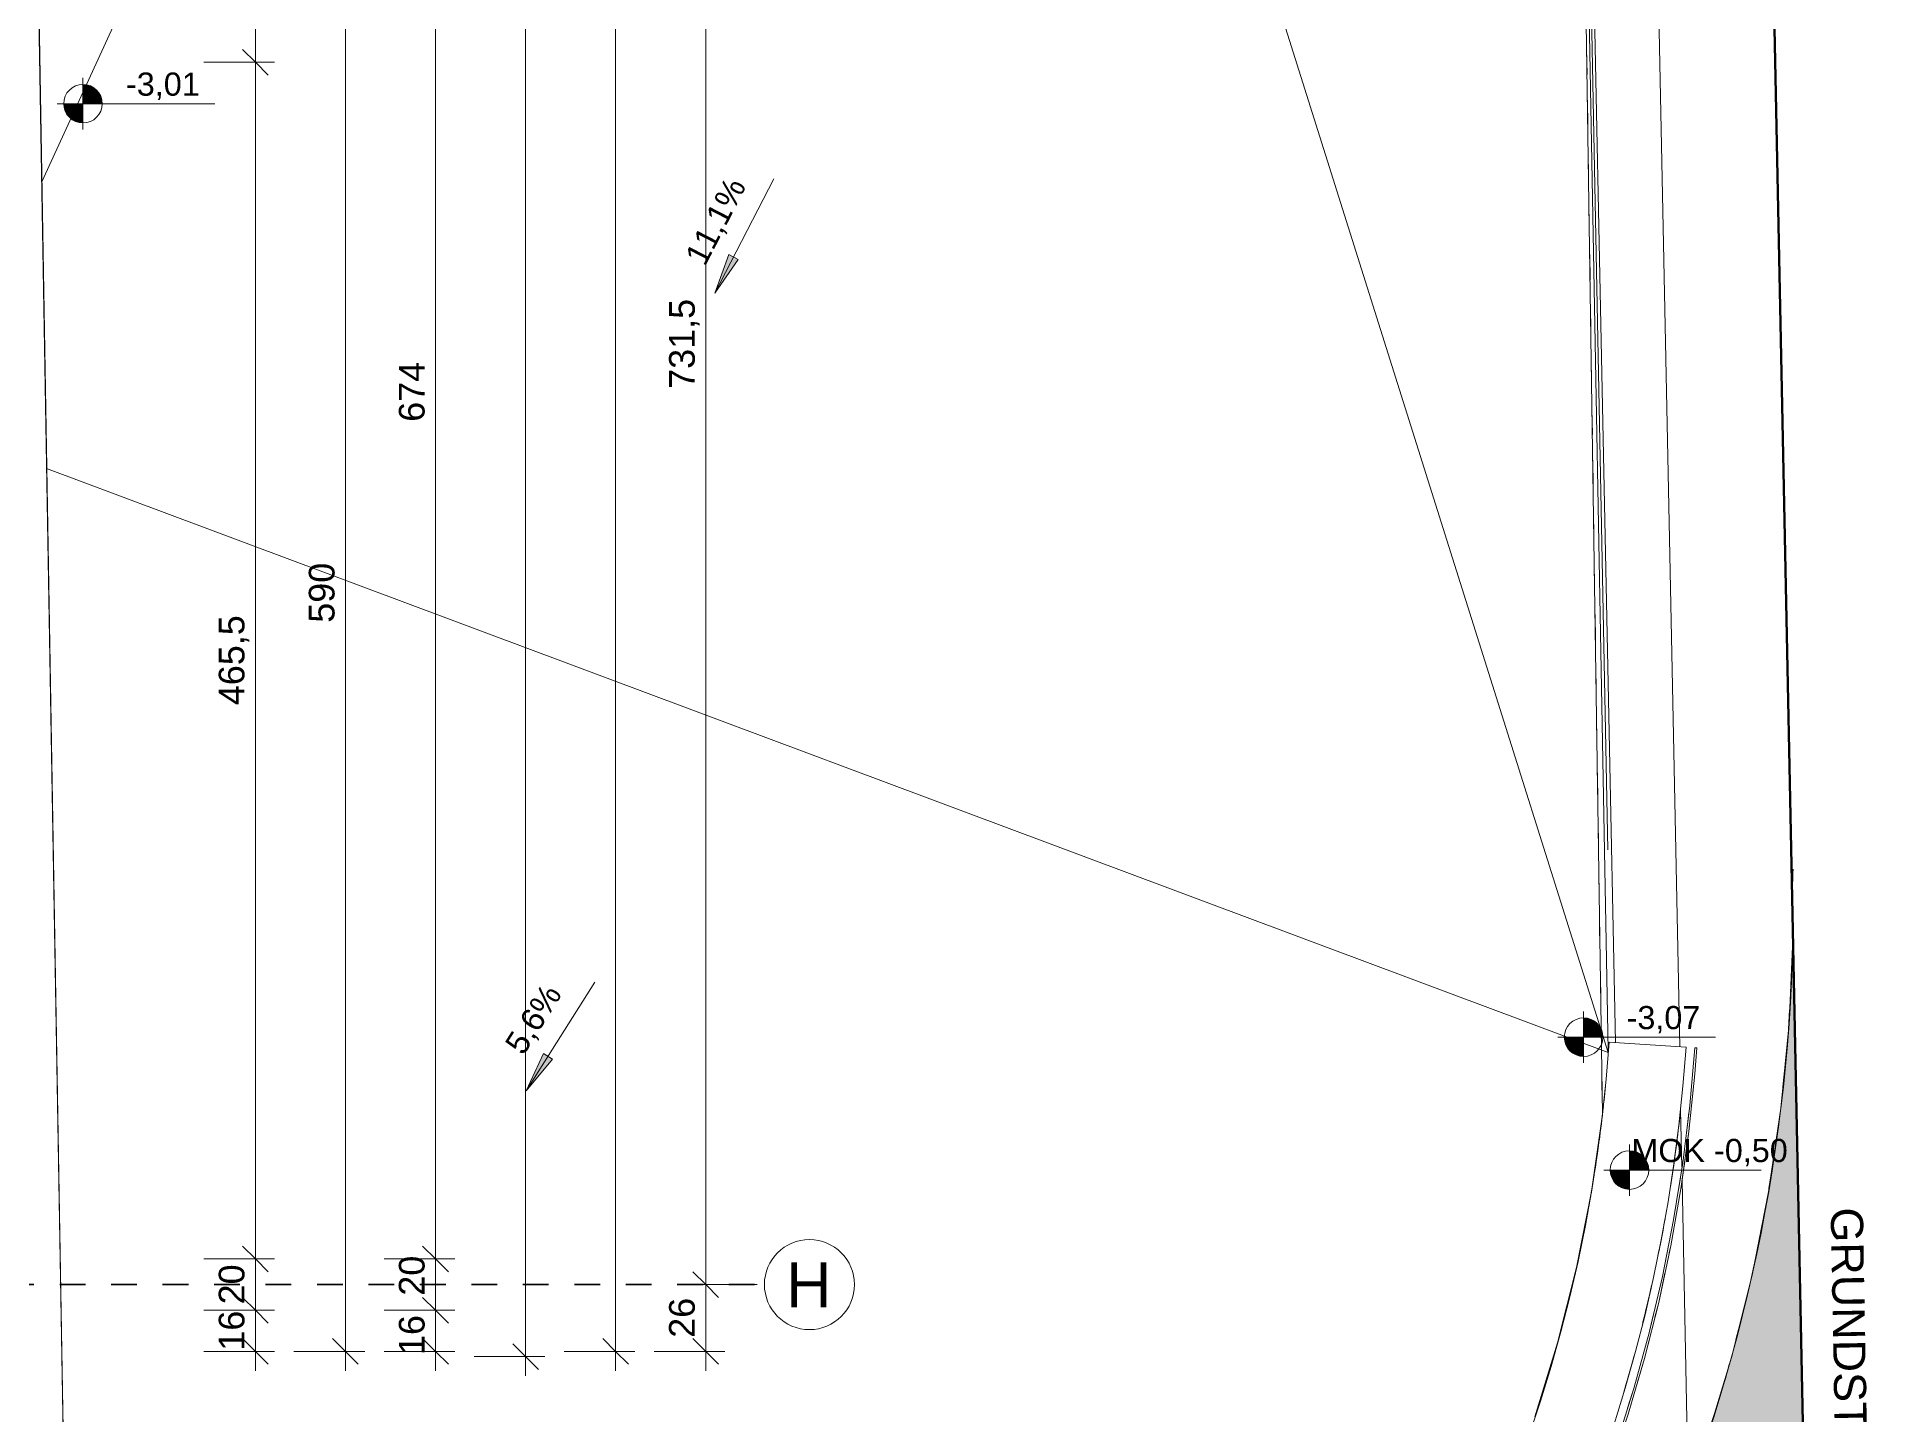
# Model space of a CAD drawing. Header units: metres. Extents: x -2.6 to 53.4, y 58.8 to 100.4.
# Drawn here: x 45.33 to 52.47, y 70.57 to 75.93 of the extents above; entities that cross this region are included whole.
import ezdxf

# ---------------------------------------------------------------- set-up
doc = ezdxf.new("R2010")
doc.units = ezdxf.units.M
doc.linetypes.add('Strich Punkt Mittel', pattern=[0.015875, 0.00635, -0.004763, 0, -0.004763])
doc.linetypes.add('Verdeckt', pattern=[0.003, 0.002, -0.001])
for name, color, linetype, lineweight in [('A-DETL-GENF_', 92, 'Continuous', 13), ('A-DETL-MBND', 5, 'Continuous', 5), ('A-FLOR-HRAL', 11, 'Continuous', 5), ('A_2D', 7, 'Continuous', 13), ('A_Bemassung-50_', 4, 'Continuous', 9), ('A_Bemassung_', 4, 'Continuous', 9), ('A_Beschriftung_', 7, 'Continuous', 9), ('A_Decken', 8, 'Continuous', 13), ('A_Gelaender', 7, 'Continuous', 13), ('A_Grundstuecksgrenze', 5, 'Continuous', 70), ('A_Raeume', 7, 'Continuous', 13), ('A_Raeume_', 7, 'Continuous', 5), ('A_Raster_', 1, 'Continuous', 9), ('A_Waende', 7, 'Continuous', 13), ('G-ANNO-DIMS_', 111, 'Continuous', 9), ('Text', 130, 'Continuous', 9)]:
    doc.layers.add(name, color=color, linetype=linetype, lineweight=lineweight)
doc.styles.add('Arial_1', font='arial.ttf', dxfattribs={"height": 0.175})
doc.styles.add('Arial_2', font='arial.ttf', dxfattribs={"height": 0.09})
doc.styles.add('Arial_3', font='arial.ttf', dxfattribs={"height": 0.125})
doc.styles.add('Arial_5', font='arial.ttf', dxfattribs={"height": 0.1})
doc.dimstyles.new('WGA-Bemaßung', dxfattribs={"dimscale": 0.3048, "dimtxt": 0.102026, "dimasz": 0.328084, "dimexe": 0.246063, "dimexo": 0.0625, "dimgap": 0.04101, "dimtad": 1, "dimdec": 1, "dimlfac": 100, "dimrnd": 0.5, "dimdsep": 46, "dimtxsty": 'Arial_5', "dimblk1": 'OBLIQUE', "dimblk2": 'OBLIQUE', "dimsah": 1, "dimcen": 0.09, "dimdle": 0.246063, "dimazin": 2, "dimtfac": 1, "dimtdec": 4, "dimtix": 1, "dimtmove": 0, "dimatfit": 3, "dimfxl": 0.656168, "dimfxlon": 1, "dimtvp": 1, "dimtolj": 1, "dimtzin": 0, "dimarcsym": 2})
doc.dimstyles.new('WGA-Bemaßung_1', dxfattribs={"dimscale": 0.3048, "dimtxt": 0.102026, "dimasz": 0.328084, "dimexe": 0.246063, "dimexo": 0.0625, "dimgap": 0.04101, "dimtad": 1, "dimdec": 1, "dimlfac": 100, "dimrnd": 0.5, "dimdsep": 46, "dimtxsty": 'Arial_5', "dimblk1": 'OBLIQUE', "dimblk2": 'OBLIQUE', "dimsah": 1, "dimcen": 0.09, "dimdle": 0.246063, "dimazin": 2, "dimtfac": 1, "dimtdec": 4, "dimtix": 1, "dimtmove": 2, "dimatfit": 3, "dimfxl": 0.656168, "dimfxlon": 1, "dimtvp": 1, "dimtolj": 1, "dimtzin": 0, "dimarcsym": 2})
doc.dimstyles.new('WGA-Bemaßung_3', dxfattribs={"dimscale": 0.3048, "dimtxt": 0.102026, "dimasz": 0.328084, "dimexe": 0.246063, "dimexo": 0.0625, "dimgap": 0.04101, "dimtad": 1, "dimdec": 1, "dimlfac": 100, "dimrnd": 0.5, "dimdsep": 46, "dimtxsty": 'Arial_5', "dimblk1": 'OBLIQUE', "dimblk2": 'OBLIQUE', "dimsah": 1, "dimcen": 0.09, "dimdle": 0.246063, "dimazin": 2, "dimtfac": 1, "dimtdec": 4, "dimtix": 1, "dimtmove": 0, "dimatfit": 3, "dimfxl": 0.656168, "dimfxlon": 1, "dimtvp": 1, "dimtolj": 1, "dimtzin": 0, "dimarcsym": 2})

# ---------------------------------------------------------------- blocks, each defined once
blk = doc.blocks.new('Geländer - Geländer-11075720-263_PP_00EG_BT1')
at = {"layer": 'A_Gelaender', "lineweight": 5}
for p, q in [((51.7751, 71.9989), (51.7831, 71.9984)), ((51.7526, 71.7466), (51.7429, 71.667)), ((51.7526, 71.7466), (51.7429, 71.667)), ((51.7526, 71.7466), (51.7429, 71.667)), ((51.7526, 71.7466), (51.7429, 71.667)), ((51.7526, 71.7466), (51.7429, 71.667)), ((51.7194, 71.4932), (51.705, 71.4029)), ((51.7194, 71.4932), (51.705, 71.4029)), ((51.7194, 71.4932), (51.705, 71.4029)), ((51.7194, 71.4932), (51.705, 71.4029)), ((51.7194, 71.4932), (51.705, 71.4029)), ((51.6748, 71.236), (51.6578, 71.15)), ((51.6748, 71.236), (51.6578, 71.15)), ((51.6748, 71.236), (51.6578, 71.15)), ((51.6748, 71.236), (51.6578, 71.15)), ((51.6748, 71.236), (51.6578, 71.15)), ((51.6142, 70.9584), (51.6009, 70.9023)), ((51.6142, 70.9584), (51.6009, 70.9023)), ((51.6142, 70.9584), (51.6009, 70.9023)), ((51.6142, 70.9584), (51.6009, 70.9023)), ((51.6142, 70.9584), (51.6009, 70.9023)), ((51.5337, 70.6584), (51.5144, 70.5972)), ((51.5337, 70.6584), (51.5144, 70.5972)), ((51.5337, 70.6584), (51.5144, 70.5972)), ((51.5337, 70.6584), (51.5144, 70.5972)), ((51.5337, 70.6584), (51.5144, 70.5972))]:
    blk.add_line(p, q, dxfattribs=at)
at = {"layer": 'A_Gelaender', "lineweight": 5, "flags": 128}
for points in [[(51.7751, 71.9989), (51.756, 71.7749), (51.7288, 71.5517), (51.6933, 71.3296), (51.6497, 71.109), (51.5981, 70.8902), (51.5384, 70.6734), (51.4708, 70.4589)], [(51.4456, 70.3613), (51.5167, 70.5748), (51.58, 70.7907), (51.6353, 71.0088), (51.6826, 71.2288), (51.7217, 71.4503), (51.7527, 71.6732), (51.7755, 71.8971), (51.7831, 71.9984)], [(51.764, 71.7846), (51.7755, 71.8971), (51.7831, 71.9984)], [(51.764, 71.7846), (51.7755, 71.8971), (51.7831, 71.9984)], [(51.764, 71.7846), (51.7755, 71.8971), (51.7831, 71.9984)], [(51.764, 71.7846), (51.7755, 71.8971), (51.7831, 71.9984)], [(51.764, 71.7846), (51.7755, 71.8971), (51.7831, 71.9984)], [(51.7392, 71.5761), (51.7527, 71.6732), (51.7556, 71.7017)], [(51.7392, 71.5761), (51.7527, 71.6732), (51.7556, 71.7017)], [(51.7392, 71.5761), (51.7527, 71.6732), (51.7556, 71.7017)], [(51.7392, 71.5761), (51.7527, 71.6732), (51.7556, 71.7017)], [(51.7392, 71.5761), (51.7527, 71.6732), (51.7556, 71.7017)], [(51.6766, 71.2008), (51.6826, 71.2288), (51.7217, 71.4503), (51.7377, 71.565)], [(51.6766, 71.2008), (51.6826, 71.2288), (51.7217, 71.4503), (51.7377, 71.565)], [(51.6766, 71.2008), (51.6826, 71.2288), (51.7217, 71.4503), (51.7377, 71.565)], [(51.6766, 71.2008), (51.6826, 71.2288), (51.7217, 71.4503), (51.7377, 71.565)], [(51.6766, 71.2008), (51.6826, 71.2288), (51.7217, 71.4503), (51.7377, 71.565)], [(51.6207, 70.9511), (51.6353, 71.0088), (51.6597, 71.1223)], [(51.6207, 70.9511), (51.6353, 71.0088), (51.6597, 71.1223)], [(51.6207, 70.9511), (51.6353, 71.0088), (51.6597, 71.1223)], [(51.6207, 70.9511), (51.6353, 71.0088), (51.6597, 71.1223)], [(51.6207, 70.9511), (51.6353, 71.0088), (51.6597, 71.1223)], [(51.553, 70.6986), (51.58, 70.7907), (51.5982, 70.8624)], [(51.553, 70.6986), (51.58, 70.7907), (51.5982, 70.8624)], [(51.553, 70.6986), (51.58, 70.7907), (51.5982, 70.8624)], [(51.553, 70.6986), (51.58, 70.7907), (51.5982, 70.8624)], [(51.553, 70.6986), (51.58, 70.7907), (51.5982, 70.8624)], [(51.4806, 70.4663), (51.5167, 70.5748), (51.5284, 70.6146)], [(51.4806, 70.4663), (51.5167, 70.5748), (51.5284, 70.6146)], [(51.4806, 70.4663), (51.5167, 70.5748), (51.5284, 70.6146)], [(51.4806, 70.4663), (51.5167, 70.5748), (51.5284, 70.6146)], [(51.4806, 70.4663), (51.5167, 70.5748), (51.5284, 70.6146)]]:
    blk.add_lwpolyline(points, dxfattribs=at)
blk = doc.blocks.new('Family - ___-3180367-263_PP_00EG_BT1')
at = {"layer": 'A_Grundstuecksgrenze'}
blk.add_line((51.8163, 89.256), (52.3881, 61.0126), dxfattribs=at)
blk = doc.blocks.new('Raster - BS_Achse-112124-263_PP_00EG_BT1')
at = {"layer": 'A_Beschriftung_'}
blk.add_circle((0, 0), 0.0035, dxfattribs=at)
blk = doc.blocks.new('DIMBLOCK47-263_PP_00EG_BT1')
at = {"layer": 'A_Bemassung-50_', "lineweight": 35, "transparency": 16777216}
for p, q in [((47.5818, 87.818), (47.5318, 87.868)), ((47.5818, 87.818), (47.6318, 87.768)), ((47.5818, 70.818), (47.5318, 70.868)), ((47.5818, 70.818), (47.6318, 70.768))]:
    blk.add_line(p, q, dxfattribs=at)
at = {"layer": 'A_Bemassung-50_', "transparency": 16777216}
for p, q in [((47.5818, 70.743), (47.5818, 87.893)), ((47.5818, 87.818), (47.3818, 87.818)), ((47.5818, 87.818), (47.6568, 87.818)), ((47.5818, 70.818), (47.3818, 70.818)), ((47.5818, 70.818), (47.6568, 70.818))]:
    blk.add_line(p, q, dxfattribs=at)
at = {"layer": 'A_Bemassung-50_', "color": 0, "transparency": 16777216, "insert": (47.4395, 79.1642), "char_height": 0.1, "width": 0.369177, "attachment_point": 1, "rotation": 90, "line_spacing_factor": 0.941778, "style": 'Arial_5'}
blk.add_mtext('1700', dxfattribs=at)
blk = doc.blocks.new('_Oblique')
at = {"color": 0, "linetype": 'ByBlock', "lineweight": -2}
blk.add_line((-0.5, -0.5), (0.5, 0.5), dxfattribs=at)
blk = doc.blocks.new('DIMBLOCK76-263_PP_00EG_BT1')
at = {"layer": 'A_Bemassung-50_', "lineweight": 35, "transparency": 16777216}
for p, q in [((46.5318, 76.7155), (46.4818, 76.7655)), ((46.5318, 76.7155), (46.5818, 76.6655)), ((46.5318, 70.818), (46.4818, 70.868)), ((46.5318, 70.818), (46.5818, 70.768))]:
    blk.add_line(p, q, dxfattribs=at)
at = {"layer": 'A_Bemassung-50_', "transparency": 16777216}
for p, q in [((46.5318, 76.7155), (46.3318, 76.7155)), ((46.5318, 70.743), (46.5318, 76.7155)), ((46.5318, 76.7155), (46.6068, 76.7155)), ((46.5318, 70.818), (46.3318, 70.818)), ((46.5318, 70.818), (46.6068, 70.818))]:
    blk.add_line(p, q, dxfattribs=at)
at = {"layer": 'A_Bemassung-50_', "color": 0, "transparency": 16777216, "insert": (46.3895, 73.6514), "char_height": 0.1, "width": 0.276883, "attachment_point": 1, "rotation": 90, "line_spacing_factor": 0.941778, "style": 'Arial_5'}
blk.add_mtext('590', dxfattribs=at)
blk = doc.blocks.new('DIMBLOCK152-263_PP_00EG_BT1')
at = {"layer": 'A_Bemassung-50_', "transparency": 16777216}
for p, q in [((46.8818, 77.918), (46.6818, 77.918)), ((46.8818, 77.918), (46.8818, 71.178)), ((46.8818, 77.918), (46.9568, 77.918)), ((46.8818, 71.178), (46.6818, 71.178)), ((46.8818, 71.178), (46.9568, 71.178))]:
    blk.add_line(p, q, dxfattribs=at)
at = {"layer": 'A_Bemassung-50_', "lineweight": 35, "transparency": 16777216}
for p, q in [((46.8818, 77.918), (46.8318, 77.968)), ((46.8818, 77.918), (46.9318, 77.868)), ((46.8818, 71.178), (46.8318, 71.228)), ((46.8818, 71.178), (46.9318, 71.128))]:
    blk.add_line(p, q, dxfattribs=at)
at = {"layer": 'A_Bemassung-50_', "color": 0, "transparency": 16777216, "insert": (46.7395, 74.4326), "char_height": 0.1, "width": 0.276883, "attachment_point": 1, "rotation": 90, "line_spacing_factor": 0.941778, "style": 'Arial_5'}
blk.add_mtext('674', dxfattribs=at)
blk = doc.blocks.new('DIMBLOCK153-263_PP_00EG_BT1')
at = {"layer": 'A_Bemassung-50_', "lineweight": 35, "transparency": 16777216}
for p, q in [((46.8818, 71.178), (46.8318, 71.228)), ((46.8818, 71.178), (46.9318, 71.128)), ((46.8818, 70.978), (46.8318, 71.028)), ((46.8818, 70.978), (46.9318, 70.928))]:
    blk.add_line(p, q, dxfattribs=at)
at = {"layer": 'A_Bemassung-50_', "transparency": 16777216}
for p, q in [((46.8818, 71.178), (46.6818, 71.178)), ((46.8818, 71.178), (46.8818, 70.978)), ((46.8818, 71.178), (46.9568, 71.178)), ((46.8818, 70.978), (46.6818, 70.978)), ((46.8818, 70.978), (46.9568, 70.978))]:
    blk.add_line(p, q, dxfattribs=at)
at = {"layer": 'A_Bemassung-50_', "color": 0, "transparency": 16777216, "insert": (46.7395, 71.0349), "char_height": 0.1, "width": 0.184588, "attachment_point": 1, "rotation": 90, "line_spacing_factor": 0.941778, "style": 'Arial_5'}
blk.add_mtext('20', dxfattribs=at)
blk = doc.blocks.new('DIMBLOCK154-263_PP_00EG_BT1')
at = {"layer": 'A_Bemassung-50_', "transparency": 16777216}
for p, q in [((46.8818, 70.978), (46.6818, 70.978)), ((46.8818, 70.978), (46.8818, 70.743)), ((46.8818, 70.978), (46.9568, 70.978)), ((46.8818, 70.818), (46.6818, 70.818)), ((46.8818, 70.818), (46.9568, 70.818))]:
    blk.add_line(p, q, dxfattribs=at)
at = {"layer": 'A_Bemassung-50_', "lineweight": 35, "transparency": 16777216}
for p, q in [((46.8818, 70.978), (46.8318, 71.028)), ((46.8818, 70.978), (46.9318, 70.928)), ((46.8818, 70.818), (46.8318, 70.868)), ((46.8818, 70.818), (46.9318, 70.768))]:
    blk.add_line(p, q, dxfattribs=at)
at = {"layer": 'A_Bemassung-50_', "color": 0, "transparency": 16777216, "insert": (46.7395, 70.8041), "char_height": 0.1, "width": 0.184588, "attachment_point": 1, "rotation": 90, "line_spacing_factor": 0.941778, "style": 'Arial_5'}
blk.add_mtext('16', dxfattribs=at)
blk = doc.blocks.new('DIMBLOCK329-263_PP_00EG_BT1')
at = {"layer": 'A_Bemassung-50_', "lineweight": 35, "transparency": 16777216}
for p, q in [((46.1818, 77.6005), (46.1318, 77.6505)), ((46.1818, 77.6005), (46.2318, 77.5505)), ((46.1818, 75.8305), (46.1318, 75.8805)), ((46.1818, 75.8305), (46.2318, 75.7805))]:
    blk.add_line(p, q, dxfattribs=at)
at = {"layer": 'A_Bemassung-50_', "transparency": 16777216}
for p, q in [((46.1818, 77.6005), (45.9818, 77.6005)), ((46.1818, 77.6005), (46.1818, 75.8305)), ((46.1818, 77.6005), (46.2568, 77.6005)), ((46.1818, 75.8305), (45.9818, 75.8305)), ((46.1818, 75.8305), (46.2568, 75.8305))]:
    blk.add_line(p, q, dxfattribs=at)
at = {"layer": 'A_Bemassung-50_', "color": 0, "transparency": 16777216, "insert": (46.0395, 76.6001), "char_height": 0.1, "width": 0.276883, "attachment_point": 1, "rotation": 90, "line_spacing_factor": 0.941778, "style": 'Arial_5'}
blk.add_mtext('177', dxfattribs=at)
blk = doc.blocks.new('DIMBLOCK330-263_PP_00EG_BT1')
at = {"layer": 'A_Bemassung-50_', "lineweight": 35, "transparency": 16777216}
for p, q in [((46.1818, 75.8305), (46.1318, 75.8805)), ((46.1818, 75.8305), (46.2318, 75.7805)), ((46.1818, 71.178), (46.1318, 71.228)), ((46.1818, 71.178), (46.2318, 71.128))]:
    blk.add_line(p, q, dxfattribs=at)
at = {"layer": 'A_Bemassung-50_', "transparency": 16777216}
for p, q in [((46.1818, 75.8305), (45.9818, 75.8305)), ((46.1818, 75.8305), (46.1818, 71.178)), ((46.1818, 75.8305), (46.2568, 75.8305)), ((46.1818, 71.178), (45.9818, 71.178)), ((46.1818, 71.178), (46.2568, 71.178))]:
    blk.add_line(p, q, dxfattribs=at)
at = {"layer": 'A_Bemassung-50_', "color": 0, "transparency": 16777216, "insert": (46.0395, 73.3308), "char_height": 0.1, "width": 0.416266, "attachment_point": 1, "rotation": 90, "line_spacing_factor": 0.941778, "style": 'Arial_5'}
blk.add_mtext('465,5', dxfattribs=at)
blk = doc.blocks.new('DIMBLOCK331-263_PP_00EG_BT1')
at = {"layer": 'A_Bemassung-50_', "lineweight": 35, "transparency": 16777216}
for p, q in [((46.1818, 71.178), (46.1318, 71.228)), ((46.1818, 71.178), (46.2318, 71.128)), ((46.1818, 70.978), (46.1318, 71.028)), ((46.1818, 70.978), (46.2318, 70.928))]:
    blk.add_line(p, q, dxfattribs=at)
at = {"layer": 'A_Bemassung-50_', "transparency": 16777216}
for p, q in [((46.1818, 71.178), (45.9818, 71.178)), ((46.1818, 71.178), (46.1818, 70.978)), ((46.1818, 71.178), (46.2568, 71.178)), ((46.1818, 70.978), (45.9818, 70.978)), ((46.1818, 70.978), (46.2568, 70.978))]:
    blk.add_line(p, q, dxfattribs=at)
at = {"layer": 'A_Bemassung-50_', "color": 0, "transparency": 16777216, "insert": (46.0395, 71.0011), "char_height": 0.1, "width": 0.184588, "attachment_point": 1, "rotation": 90, "line_spacing_factor": 0.941778, "style": 'Arial_5'}
blk.add_mtext('20', dxfattribs=at)
blk = doc.blocks.new('DIMBLOCK332-263_PP_00EG_BT1')
at = {"layer": 'A_Bemassung-50_', "transparency": 16777216}
for p, q in [((46.1818, 70.978), (45.9818, 70.978)), ((46.1818, 70.978), (46.1818, 70.743)), ((46.1818, 70.978), (46.2568, 70.978)), ((46.1818, 70.818), (45.9818, 70.818)), ((46.1818, 70.818), (46.2568, 70.818))]:
    blk.add_line(p, q, dxfattribs=at)
at = {"layer": 'A_Bemassung-50_', "lineweight": 35, "transparency": 16777216}
for p, q in [((46.1818, 70.978), (46.1318, 71.028)), ((46.1818, 70.978), (46.2318, 70.928)), ((46.1818, 70.818), (46.1318, 70.868)), ((46.1818, 70.818), (46.2318, 70.768))]:
    blk.add_line(p, q, dxfattribs=at)
at = {"layer": 'A_Bemassung-50_', "color": 0, "transparency": 16777216, "insert": (46.0395, 70.8211), "char_height": 0.1, "width": 0.184588, "attachment_point": 1, "rotation": 90, "line_spacing_factor": 0.941778, "style": 'Arial_5'}
blk.add_mtext('16', dxfattribs=at)
blk = doc.blocks.new('DIMBLOCK629-263_PP_00EG_BT1')
at = {"layer": 'A_Bemassung-50_', "lineweight": 35, "transparency": 16777216}
for p, q in [((47.9318, 78.3905), (47.8818, 78.4405)), ((47.9318, 78.3905), (47.9818, 78.3405)), ((47.9318, 71.078), (47.8818, 71.128)), ((47.9318, 71.078), (47.9818, 71.028))]:
    blk.add_line(p, q, dxfattribs=at)
at = {"layer": 'A_Bemassung-50_', "transparency": 16777216}
for p, q in [((47.9318, 78.3905), (47.8568, 78.3905)), ((47.9318, 78.3905), (47.9318, 71.078)), ((47.9318, 78.3905), (48.1318, 78.3905)), ((47.9318, 71.078), (47.8568, 71.078)), ((47.9318, 71.078), (48.1318, 71.078))]:
    blk.add_line(p, q, dxfattribs=at)
at = {"layer": 'A_Bemassung-50_', "color": 0, "transparency": 16777216, "insert": (47.7895, 74.5608), "char_height": 0.1, "width": 0.416266, "attachment_point": 1, "rotation": 90, "line_spacing_factor": 0.941778, "style": 'Arial_5'}
blk.add_mtext('731,5', dxfattribs=at)
blk = doc.blocks.new('DIMBLOCK630-263_PP_00EG_BT1')
at = {"layer": 'A_Bemassung-50_', "lineweight": 35, "transparency": 16777216}
for p, q in [((47.9318, 71.078), (47.8818, 71.128)), ((47.9318, 71.078), (47.9818, 71.028)), ((47.9318, 70.818), (47.8818, 70.868)), ((47.9318, 70.818), (47.9818, 70.768))]:
    blk.add_line(p, q, dxfattribs=at)
at = {"layer": 'A_Bemassung-50_', "transparency": 16777216}
for p, q in [((47.9318, 71.078), (47.8568, 71.078)), ((47.9318, 71.078), (47.9318, 70.743)), ((47.9318, 71.078), (48.1318, 71.078)), ((47.9318, 70.818), (47.7318, 70.818)), ((47.9318, 70.818), (48.0068, 70.818))]:
    blk.add_line(p, q, dxfattribs=at)
at = {"layer": 'A_Bemassung-50_', "color": 0, "transparency": 16777216, "insert": (47.7895, 70.8711), "char_height": 0.1, "width": 0.184588, "attachment_point": 1, "rotation": 90, "line_spacing_factor": 0.941778, "style": 'Arial_5'}
blk.add_mtext('26', dxfattribs=at)
blk = doc.blocks.new('DIMBLOCK652-263_PP_00EG_BT1')
at = {"layer": 'A_Bemassung-50_', "transparency": 16777216}
for p, q in [((47.2318, 87.913), (47.2318, 70.723)), ((47.2318, 87.838), (47.0318, 87.838)), ((47.2318, 87.838), (47.3068, 87.838)), ((47.2318, 70.798), (47.0318, 70.798)), ((47.2318, 70.798), (47.3068, 70.798))]:
    blk.add_line(p, q, dxfattribs=at)
at = {"layer": 'A_Bemassung-50_', "lineweight": 35, "transparency": 16777216}
for p, q in [((47.2318, 87.838), (47.1818, 87.888)), ((47.2318, 87.838), (47.2818, 87.788)), ((47.2318, 70.798), (47.1818, 70.848)), ((47.2318, 70.798), (47.2818, 70.748))]:
    blk.add_line(p, q, dxfattribs=at)
at = {"layer": 'A_Bemassung-50_', "color": 0, "transparency": 16777216, "insert": (47.0895, 79.1642), "char_height": 0.1, "width": 0.369177, "attachment_point": 1, "rotation": 90, "line_spacing_factor": 0.941778, "style": 'Arial_5'}
blk.add_mtext('1704', dxfattribs=at)
blk = doc.blocks.new('Höhenkoten - 018-55641-263_PP_00EG_BT1')
at = {"layer": 'G-ANNO-DIMS_'}
h = blk.add_hatch(color=256, dxfattribs=at)
edge = h.paths.add_edge_path()
edge.add_line((0, 0), (0, 0.0015))
edge.add_arc((0, 0), 0.0015, 0, 90, ccw=False)
edge.add_line((0.0015, 0), (0, 0))
h = blk.add_hatch(color=256, dxfattribs=at)
edge = h.paths.add_edge_path()
edge.add_line((0, 0), (0, -0.0015))
edge.add_arc((0, 0), 0.0015, 180, 270, ccw=False)
edge.add_line((-0.0015, 0), (0, 0))
for p, q in [((0, 0), (0, 0.002)), ((-0.002, 0), (0.01024, 0)), ((0, 0), (0, -0.002))]:
    blk.add_line(p, q, dxfattribs=at)
blk.add_circle((0, 0), 0.0015, dxfattribs=at)

msp = doc.modelspace()

# ---------------------------------------------------------------- hatches: boundary and pattern name
at = {"layer": 'A-DETL-GENF_', "lineweight": 5}
h = msp.add_hatch(dxfattribs=at)
h.set_pattern_fill('FP_190', color=55, style=0, pattern_type=2)
h.set_pattern_definition([(90, (0, 0), (-0.17961, 0.17961), [0.04762, -0.31159]), (45, (0, 0), (-0.1796051, 0.1796051), [0.04763, -0.20638]), (135, (0, 0), (-0.1796051, -0.1796051), [0.04763, -0.20638])])
h.paths.add_polyline_path([(34.7107, 60.855), (52.384, 61.2128), (52.1571, 72.4222), (52.1451, 72.1393), (52.121, 71.8571), (52.0848, 71.5763), (52.0367, 71.2973), (51.9766, 71.0206), (51.9047, 70.7467), (51.8211, 70.4761), (51.726, 70.2094), (51.6148, 69.9366), (51.5019, 69.6894), (51.4638, 69.6145), (51.623, 61.7473), (42.6165, 61.565), (42.6165, 64.5224), (44.4165, 64.5224), (44.4165, 66.3224), (45.3057, 66.3224), (45.2894, 67.2448), (4.08, 67.2448), (4.0798, 63.3276), (4.1212, 63.3272), (4.1212, 63.1651), (4.0798, 63.1651), (4.0798, 63.1451), (4.1212, 63.1451), (4.1212, 63.1272), (4.0798, 63.1272), (4.0798, 63.0653), (-0.8892, 63.0653), (-0.8892, 61.0725), (4.1981, 61.0384), (34.7107, 60.855)])
h.paths.add_polyline_path([(29.0332, 61.4364), (29.0332, 61.6364), (29.2332, 61.6364), (29.0582, 61.6114), (29.0426, 61.5023)])
h.paths.add_polyline_path([(17.1332, 61.5023), (17.1332, 61.7023), (17.3332, 61.7023), (17.1582, 61.6773), (17.1503, 61.6218)])
h.paths.add_polyline_path([(4.8332, 61.5762), (4.8332, 61.7762), (5.0332, 61.7762), (4.8582, 61.7512), (4.8396, 61.6206)])
h.paths.add_polyline_path([(41.62, 62.1154), (41.62, 62.3154), (41.82, 62.3154), (41.645, 62.2904)])
h.paths.add_polyline_path([(41.0642, 62.3645), (41.0141, 62.365), (40.9657, 62.3779), (40.922, 62.4025), (40.8858, 62.4371), (40.8593, 62.4797), (40.8443, 62.5275), (40.8416, 62.5775), (40.8514, 62.6267), (40.8731, 62.6718), (40.9054, 62.7102), (40.9462, 62.7393), (40.9929, 62.7573), (41.0015, 63.6436), (40.8515, 63.6451), (40.853, 63.7951), (41.003, 63.7936), (41.0115, 64.6799), (40.9652, 64.6989), (40.9249, 64.7288), (40.8934, 64.7677), (40.8726, 64.8133), (40.8637, 64.8626), (40.8674, 64.9126), (40.8833, 64.9601), (40.9106, 65.0021), (40.9475, 65.0361), (40.9916, 65.0598), (41.0403, 65.0717), (41.0904, 65.0713), (41.1388, 65.0583), (41.1825, 65.0338), (41.2187, 64.9991), (41.2452, 64.9566), (41.2602, 64.9088), (41.2629, 64.8587), (41.2531, 64.8096), (41.2313, 64.7645), (41.1991, 64.7261), (41.1583, 64.697), (41.1115, 64.679), (41.103, 63.7927), (41.2529, 63.7912), (41.2515, 63.6412), (41.1015, 63.6427), (41.0929, 62.7564), (41.1393, 62.7374), (41.1795, 62.7075), (41.211, 62.6685), (41.2319, 62.623), (41.2408, 62.5737), (41.2371, 62.5237), (41.2211, 62.4762), (41.1938, 62.4342), (41.157, 62.4002), (41.1128, 62.3765), (41.0661, 62.365)])
at = {"layer": 'G-ANNO-DIMS_'}
for points in [[(47.9674, 74.9321), (48.0586, 75.0636), (48.0214, 75.0828)], [(47.2346, 71.8315), (47.3369, 71.9546), (47.3016, 71.9769)]]:
    msp.add_hatch(color=256, dxfattribs=at).paths.add_polyline_path(points)

# ---------------------------------------------------------------- linework, layer by layer
at = {"layer": 'A-DETL-MBND'}
msp.add_line((51.7417, 72.0011), (51.4423, 72.021), dxfattribs=at)
for radius, start, end in [(5.7836, 268.30687, 356.19335), (6.0836, 268.43856, 356.19335), (5.7836, 352.35809, 353.707), (6.0836, 351.04626, 353.62733), (6.0836, 353.7525, 353.88338), (6.0836, 351.16326, 352.4374), (5.7836, 349.69055, 351.03981), (5.7836, 349.82397, 350.88546), (5.7836, 350.92258, 351.11965), (6.0836, 348.47272, 350.0169), (6.0836, 348.57849, 349.85212), (5.7836, 347.02301, 348.37262), (5.7836, 347.09424, 348.23151), (5.7836, 348.35047, 348.53874), (6.0836, 345.89917, 347.36986), (6.0836, 345.99372, 347.2668), (5.7836, 345.77652, 345.95677), (5.7836, 344.35544, 345.70543), (5.7836, 344.39821, 345.57757), (6.0836, 343.32563, 344.75549), (6.0836, 343.40895, 344.68145), (5.7836, 341.68785, 343.03824), (5.7836, 341.71749, 342.92362), (5.7836, 343.19324, 343.37337)]:
    msp.add_arc((45.6715, 72.405), radius, start, end, dxfattribs=at)
at = {"layer": 'A_2D'}
for p, q in [((51.4372, 72.7678), (51.1155, 89.2833)), ((45.3518, 75.3651), (48.3294, 81.8625)), ((51.4395, 71.981), (48.3294, 81.8625))]:
    msp.add_line(p, q, dxfattribs=at)
at = {"layer": 'A_2D', "lineweight": 18}
msp.add_line((51.8163, 89.256), (52.3881, 61.0126), dxfattribs=at)
at = {"layer": 'A_2D', "lineweight": 5}
for p, q in [((51.4395, 71.981), (45.3707, 74.2509)), ((52.384, 61.2128), (52.1571, 72.4222))]:
    msp.add_line(p, q, dxfattribs=at)
msp.add_arc((45.5559, 72.5598), 6.6026, 267.88165, 358.80539, dxfattribs=at)
at = {"layer": 'A_Decken'}
for p, q in [((51.2174, 84.0438), (51.4394, 71.9884)), ((51.725, 71.5342), (51.7205, 71.7568)), ((51.9291, 61.4534), (51.726, 71.4821))]:
    msp.add_line(p, q, dxfattribs=at)
for points in [[(51.4299, 71.8654), (51.4263, 71.8275), (51.4224, 71.7897), (51.4181, 71.7518)], [(51.3988, 71.5998), (51.3934, 71.5618), (51.3877, 71.5238), (51.3816, 71.4858)], [(51.3552, 71.3349), (51.3481, 71.2972), (51.3407, 71.2596), (51.3328, 71.2221)], [(51.2993, 71.0717), (51.2905, 71.0347), (51.2814, 70.9977), (51.2719, 70.9608)], [(51.2317, 70.8133), (51.2211, 70.7762), (51.2101, 70.7391), (51.1987, 70.7022)]]:
    msp.add_open_spline(points, degree=3, dxfattribs=at)
at = {"layer": 'A_Raeume', "color": 8, "linetype": 'Verdeckt'}
for p, q in [((51.1569, 89.2817), (51.4166, 71.7389)), ((52.1572, 72.6932), (52.1528, 72.635)), ((52.1528, 72.635), (52.3881, 61.0126))]:
    msp.add_line(p, q, dxfattribs=at)
msp.add_arc((45.5559, 72.5598), 6.6026, 268.75038, 1.15738, dxfattribs=at)
at = {"layer": 'A_Raeume_', "flags": 128}
for points in [[(45.1108, 89.5166), (45.5006, 66.6239)], [(51.154, 70.5633), (51.2426, 70.8516), (51.316, 71.1442), (51.374, 71.4402), (51.4166, 71.7389), (51.3861, 73.7975), (51.1622, 88.9233)], [(52.3881, 61.0126), (52.1571, 72.4222), (52.142, 72.0927), (52.1104, 71.7643), (52.0625, 71.438), (51.9984, 71.1144), (51.9181, 70.7944), (51.822, 70.4789)]]:
    msp.add_lwpolyline(points, dxfattribs=at)
at = {"layer": 'A_Raster_', "linetype": 'Strich Punkt Mittel', "lineweight": 35}
msp.add_line((3.8215, 71.078), (48.1601, 71.078), dxfattribs=at)
at = {"layer": 'A_Waende'}
for p, q in [((45.1107, 89.5221), (45.5106, 66.0376)), ((51.4668, 72.0194), (51.1157, 89.2773)), ((51.3656, 89.2824), (51.7172, 72.0028))]:
    msp.add_line(p, q, dxfattribs=at)
at = {"layer": 'G-ANNO-DIMS_'}
for p, q in [((48.1961, 75.3766), (47.9674, 74.9321)), ((48.0214, 75.0828), (47.9674, 74.9321)), ((47.9674, 74.9321), (48.0586, 75.0636)), ((48.0586, 75.0636), (48.0214, 75.0828)), ((47.5012, 72.2544), (47.2346, 71.8315)), ((47.3016, 71.9769), (47.2346, 71.8315)), ((47.2346, 71.8315), (47.3369, 71.9546)), ((47.3369, 71.9546), (47.3016, 71.9769))]:
    msp.add_line(p, q, dxfattribs=at)

# ---------------------------------------------------------------- block references
at = {"layer": 'A-FLOR-HRAL'}
msp.add_blockref('Geländer - Geländer-11075720-263_PP_00EG_BT1', (0, 0), dxfattribs=at)
at = {"layer": 'A_Beschriftung_', "xscale": 49.99999999999998, "yscale": 49.99999999999998, "zscale": 49.99999999999998, "rotation": 269.9999999999997}
msp.add_blockref('Raster - BS_Achse-112124-263_PP_00EG_BT1', (48.3351, 71.078), dxfattribs=at)
at = {"layer": 'A_Grundstuecksgrenze'}
msp.add_blockref('Family - ___-3180367-263_PP_00EG_BT1', (0, 0), dxfattribs=at)
at = {"layer": 'G-ANNO-DIMS_', "xscale": 49.99999999999998, "yscale": 49.99999999999998, "zscale": 49.99999999999998}
for p in [(45.512, 75.6694), (51.3434, 72.04), (51.5217, 71.5232)]:
    msp.add_blockref('Höhenkoten - 018-55641-263_PP_00EG_BT1', p, dxfattribs=at)

# ---------------------------------------------------------------- texts
at = {"layer": 'A_Beschriftung_', "insert": (48.2443, 71.1646), "char_height": 0.175, "width": 0.216456, "attachment_point": 1, "style": 'Arial_1'}
msp.add_mtext('H', dxfattribs=at)
at = {"layer": 'G-ANNO-DIMS_', "char_height": 0.09, "attachment_point": 1, "line_spacing_factor": 0.941778, "style": 'Arial_2'}
for s, insert, width in [('-3,01', (45.6792, 75.7905), 0.342666), ('-3,07', (51.5106, 72.1611), 0.342666), ('MOK -0,50', (51.5291, 71.6443), 0.726099)]:
    msp.add_mtext(s, dxfattribs=dict(at, insert=insert, width=width))
for s, insert, width, rotation in [('11,1%', (47.8483, 75.0746), 0.426404, 62.76808), ('5,6%', (47.1471, 72.0134), 0.342666, 57.77005)]:
    msp.add_mtext(s, dxfattribs=dict(at, insert=insert, width=width, rotation=rotation))
at = {"layer": 'Text', "color": 5, "insert": (52.4286, 71.3791), "char_height": 0.125, "width": 2.509282, "attachment_point": 1, "rotation": 271.04364, "style": 'Arial_3'}
msp.add_mtext('GRUNDSTÜCKSGRENZE', dxfattribs=at)

# ---------------------------------------------------------------- dimensions: what is measured, and where the dimension line sits
at = {"layer": 'A_Bemassung_'}
for base, p1, p2, dimstyle, override, picture, middle in [((47.2318, 70.798), (47.0318, 87.838), (47.0318, 70.798), 'WGA-Bemaßung_3', {"dimpost": '<>', "dimfxl": 17.04}, 'DIMBLOCK652-263_PP_00EG_BT1', (47.1683, 79.318)), ((47.5818, 87.818), (47.3818, 70.818), (47.3818, 87.818), 'WGA-Bemaßung', {"dimpost": '<>', "dimfxl": 17}, 'DIMBLOCK47-263_PP_00EG_BT1', (47.5183, 79.318)), ((47.9318201947, 71.0779984321), (48.1318201947, 78.3904984321), (48.1318201947, 71.0779984321), 'WGA-Bemaßung_3', {"dimpost": '<>', "dimfxl": 7.3125}, 'DIMBLOCK629-263_PP_00EG_BT1', (47.8682287892, 74.7342484321)), ((46.8818, 71.178), (46.6818, 77.918), (46.6818, 71.178), 'WGA-Bemaßung', {"dimpost": '<>', "dimfxl": 6.74}, 'DIMBLOCK152-263_PP_00EG_BT1', (46.8183, 74.548)), ((46.1818, 75.8305), (45.9818, 77.6005), (45.9818, 75.8305), 'WGA-Bemaßung', {"dimpost": '<>', "dimfxl": 1.77}, 'DIMBLOCK329-263_PP_00EG_BT1', (46.1191, 76.7155)), ((46.5318201947, 76.7154984321), (46.3318201947, 70.8179984321), (46.3318201947, 76.7154984321), 'WGA-Bemaßung', {"dimpost": '<>', "dimfxl": 5.8975}, 'DIMBLOCK76-263_PP_00EG_BT1', (46.4682628956, 73.7667484321)), ((46.1818201947, 71.1779984321), (45.9818201947, 75.8304984321), (45.9818201947, 71.1779984321), 'WGA-Bemaßung', {"dimpost": '<>', "dimfxl": 4.6525}, 'DIMBLOCK330-263_PP_00EG_BT1', (46.1182628956, 73.5042484321)), ((46.1818, 70.978), (45.9818, 71.178), (45.9818, 70.978), 'WGA-Bemaßung', {"dimpost": '<>', "dimfxl": 0.2}, 'DIMBLOCK331-263_PP_00EG_BT1', (46.1183, 71.078)), ((47.9318, 70.818), (48.1318, 71.078), (47.7318, 70.818), 'WGA-Bemaßung_3', {"dimpost": '<>', "dimfxl": 0.477074}, 'DIMBLOCK630-263_PP_00EG_BT1', (47.8683, 70.948)), ((46.1818, 70.818), (45.9818, 70.978), (45.9818, 70.818), 'WGA-Bemaßung', {"dimpost": '<>', "dimfxl": 0.16}, 'DIMBLOCK332-263_PP_00EG_BT1', (46.1183, 70.898))]:
    dim = msp.add_linear_dim(base=base, p1=p1, p2=p2, angle=90, dimstyle=dimstyle, override=override, dxfattribs=at)
    dim.commit()
    dim.dimension.update_dxf_attribs({"geometry": picture, "text_midpoint": middle})
for base, p1, p2, override, picture, middle in [((46.8818, 70.978), (46.6818, 71.178), (46.6818, 70.978), {"dimpost": '<>', "dimfxl": 0.2}, 'DIMBLOCK153-263_PP_00EG_BT1', (46.8062, 71.1272)), ((46.8818, 70.818), (46.6818, 70.978), (46.6818, 70.818), {"dimpost": '<>', "dimfxl": 0.16}, 'DIMBLOCK154-263_PP_00EG_BT1', (46.8062, 70.8964))]:
    dim = msp.add_linear_dim(base=base, p1=p1, p2=p2, angle=90, dimstyle='WGA-Bemaßung_1', override=override, dxfattribs=at)
    dim.commit()
    dim.dimension.update_dxf_attribs({"geometry": picture, "text_midpoint": middle, "dimtype": 160, "text_rotation": 90})

doc.saveas('drawing.dxf')
